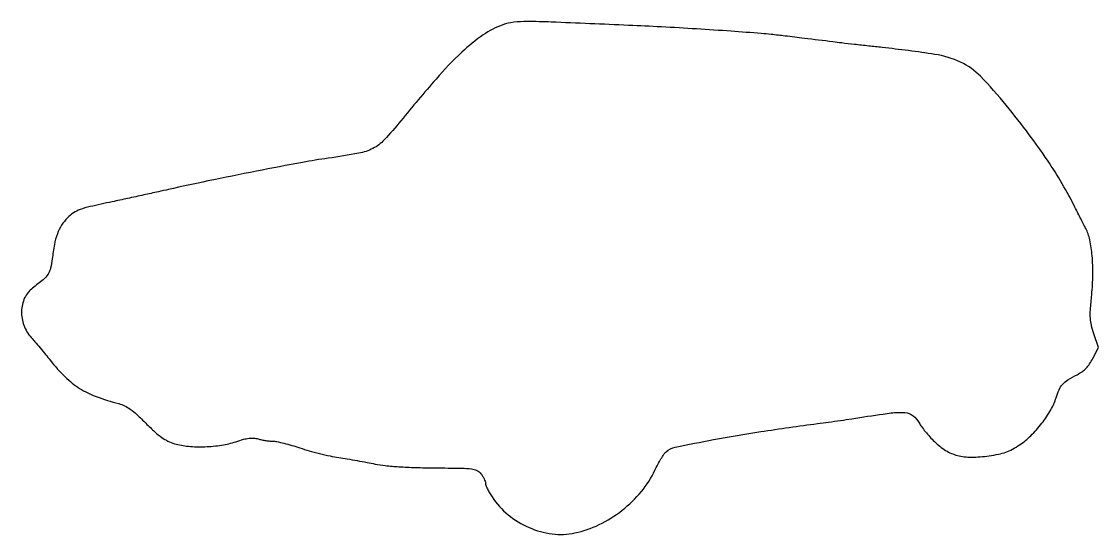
# Model space of a CAD drawing. Extents: x 0 to 459, y 0 to 219.
import ezdxf

# ---------------------------------------------------------------- set-up
doc = ezdxf.new("R2010")
doc.units = 0

msp = doc.modelspace()

# ---------------------------------------------------------------- linework, layer by layer
msp.add_lwpolyline([(205.473925, 217.258545, 0.067635), (197.02349, 212.948601, 0.036909), (187.960561, 205.612488, 0.025064), (176.960432, 194.186456, 0.008346), (162, 176.410353, -0.016821), (154.868735, 168.222682, -0.086568), (150.089932, 164.605583, -0.073985), (144.046438, 162.552407, -0.01039), (131, 160.460088, 0.011537), (120.078719, 158.68289, 0.00224), (100.459465, 154.932767, 0.002546), (79.75618, 150.769625, 0.004719), (63, 147.146129, -0.001577), (58.686536, 146.184941, -0.000543), (52.44375, 144.821598, -0.00054), (45.557513, 143.333361, -0.000626), (39, 141.932169, 0.003749), (29.534335, 139.847673, 0.030394), (25.27317, 138.599146, 0.062322), (22.531065, 137.205296, 0.048523), (19.953255, 135.070232, 0.053344), (17.424669, 131.91448, 0.053126), (15.61689, 128.290983, 0.042836), (14.347898, 123.723547, 0.019763), (13.450652, 117.615825, -0.031436), (12.773437, 113.651431, -0.090186), (11.659464, 111.101862, -0.069528), (9.552149, 108.750173, -0.013595), (5.100317, 105.193195, 0.123152), (1.695996, 100.972936, 0.101789), (0.37032, 95.332483, 0.095697), (1.357053, 89.327069, 0.094779), (4.51034, 84.098167, -0.006395), (6.089437, 82.293602, -0.002459), (8.238154, 79.748519, -0.002434), (10.542477, 76.964297, -0.002997), (12.663918, 74.343601, 0.029787), (19.024089, 67.294503, 0.053761), (25.115657, 62.470861, 0.052128), (32.225603, 58.964405, 0.026309), (41.780675, 55.993955, -0.054055), (44.233356, 55.0797, -0.040396), (46.701579, 53.581469, -0.029064), (49.563925, 51.24582, -0.010718), (53.327777, 47.639965, 0.010851), (57.209017, 43.923625, 0.030784), (60.12057, 41.567008, 0.041827), (62.728747, 40.020229, 0.042363), (65.547102, 38.936769, 0.048577), (71.443779, 37.831684, 0.030136), (78.490217, 37.634852, 0.029933), (85.60032, 38.292106, 0.043783), (91.703503, 39.782658, -0.013867), (94.941925, 40.781986, -0.037494), (97.299593, 41.251642, -0.050195), (99.263333, 41.293617, -0.050133), (101.196902, 40.943529, 0.01956), (102.675414, 40.581423, 0.012801), (104.403579, 40.275029, 0.012882), (106.10543, 40.062725, 0.023987), (107.493398, 39.992741, -0.050509), (109.168902, 39.818964, -0.010004), (112.113686, 39.147182, -0.010502), (115.525288, 38.220236, -0.009595), (119, 37.124436, 0.012473), (122.835908, 35.938956, 0.007939), (127.353125, 34.742523, 0.007974), (131.824766, 33.70923, 0.014649), (135.5, 33.033435, -0.003622), (139.107086, 32.452091, -0.002217), (143.353125, 31.716804, -0.002222), (147.551298, 30.95136, -0.003953), (151, 30.27846, 0.023774), (155.320496, 29.611948, 0.010107), (161.157133, 29.112825, 0.008775), (168.200625, 28.777689, 0.005723), (176.338455, 28.626721, -0.002021), (187.872136, 28.498162, -0.027532), (192.062208, 28.203371, -0.083237), (194.370321, 27.511126, -0.108597), (196.088455, 26.139216, -0.030112), (196.820356, 25.11494, -0.028395), (197.439741, 23.990393, -0.029581), (197.871953, 22.931483, -0.081623), (198.004281, 22.139216, 0.093558), (198.174932, 21.247976, 0.017897), (198.83717, 19.73073, 0.018511), (199.751813, 17.992394, 0.016105), (200.833636, 16.241994, 0.074627), (207.662852, 8.683674, 0.069429), (216.57107, 3.241376, 0.070813), (226.454128, 0.523269, 0.083685), (236.129947, 0.910301, 0.061961), (246.447034, 4.452486, 0.052607), (256.216094, 10.571784, 0.052883), (264.442755, 18.555089, 0.064353), (270.197862, 27.609126, -0.01299), (271.437238, 30.087769, -0.01376), (272.781321, 32.45078, -0.01347), (274.046687, 34.417906, -0.059238), (274.951844, 35.45642, -0.13349), (278.894224, 37.459771, -0.005109), (295.160058, 40.664371, -0.008468), (315.300842, 44.06716, -0.004971), (339.5, 47.489511, 0.001514), (344.224164, 48.124338, 0.001201), (349.325, 48.837995, 0.001213), (354.052625, 49.522721, 0.003035), (357.5, 50.051965, -0.006196), (370.860963, 52.016785, -0.056067), (376.752243, 52.144072, -0.13983), (380.198007, 50.814433, -0.110895), (382.791322, 47.75904, 0.037674), (383.772355, 46.187996, 0.013139), (385.407765, 44.07988, 0.012964), (387.336356, 41.845134, 0.014761), (389.298943, 39.810763, 0.054698), (394.080195, 36.065042, 0.075291), (399.089167, 33.917928, 0.066149), (404.994337, 33.190564, 0.032477), (412.5614, 33.755211, 0.016886), (416.610744, 34.463578, 0.034412), (419.715837, 35.342177, 0.037122), (422.518217, 36.589447, 0.023296), (425.597222, 38.433187, 0.04916), (430.357187, 42.3169, 0.032519), (435.030602, 47.611374, 0.032845), (438.881499, 53.331907, 0.060002), (441.105413, 58.491447, -0.034394), (442.37249, 61.900394, -0.07882), (443.874433, 64.183162, -0.068273), (446.147471, 66.079159, -0.020933), (450.04265, 68.293964, 0.035591), (452.169404, 69.587102, 0.045897), (453.903621, 71.075264, 0.044186), (455.385474, 72.901893, 0.029665), (456.754423, 75.217371), (459.178189, 79.934743), (457.211531, 85.717371, -0.022892), (456.16071, 89.34372, -0.045591), (455.728701, 92.299007, -0.031828), (455.763275, 95.900432, -0.006383), (456.314766, 102.297274, 0.021185), (456.801194, 110.912127, 0.026219), (456.492861, 118.940783, 0.028996), (455.470145, 125.763607, 0.069754), (453.741211, 130.558814, -0.003295), (452.942981, 132.096808, -0.000991), (451.748867, 134.446625, -0.000994), (450.419656, 137.088208, -0.001079), (449.137029, 139.663739, 0.018073), (443.783764, 149.555828, 0.01537), (437.447653, 159.596888, 0.013364), (429.66541, 170.488983, 0.008051), (419.891046, 183, 0.023802), (408.873472, 195.388233, 0.090498), (400.456407, 201.34396, 0.070947), (389.474919, 204.664474, 0.011129), (367, 207.596367, -0.000823), (361.281548, 208.222782, -0.000705), (355.2625, 208.900751, -0.00071), (349.795673, 209.532197, -0.002036), (346, 209.991751, 0.000531), (333.890504, 211.494884, 0.001609), (325.647924, 212.482221, 0.002291), (319.727097, 213.144641, 0.006125), (315.5, 213.545651, 0.003089), (302.62539, 214.528017, 0.002104), (287.972568, 215.493101, 0.002073), (272.967137, 216.355561, 0.002574), (259, 217.028177, 0.000484), (226.066969, 218.412325, 0.009183), (215.757233, 218.646088, 0.03075), (210.055206, 218.319704, 0.054532)], format="xyb", close=True)

doc.saveas('drawing.dxf')
